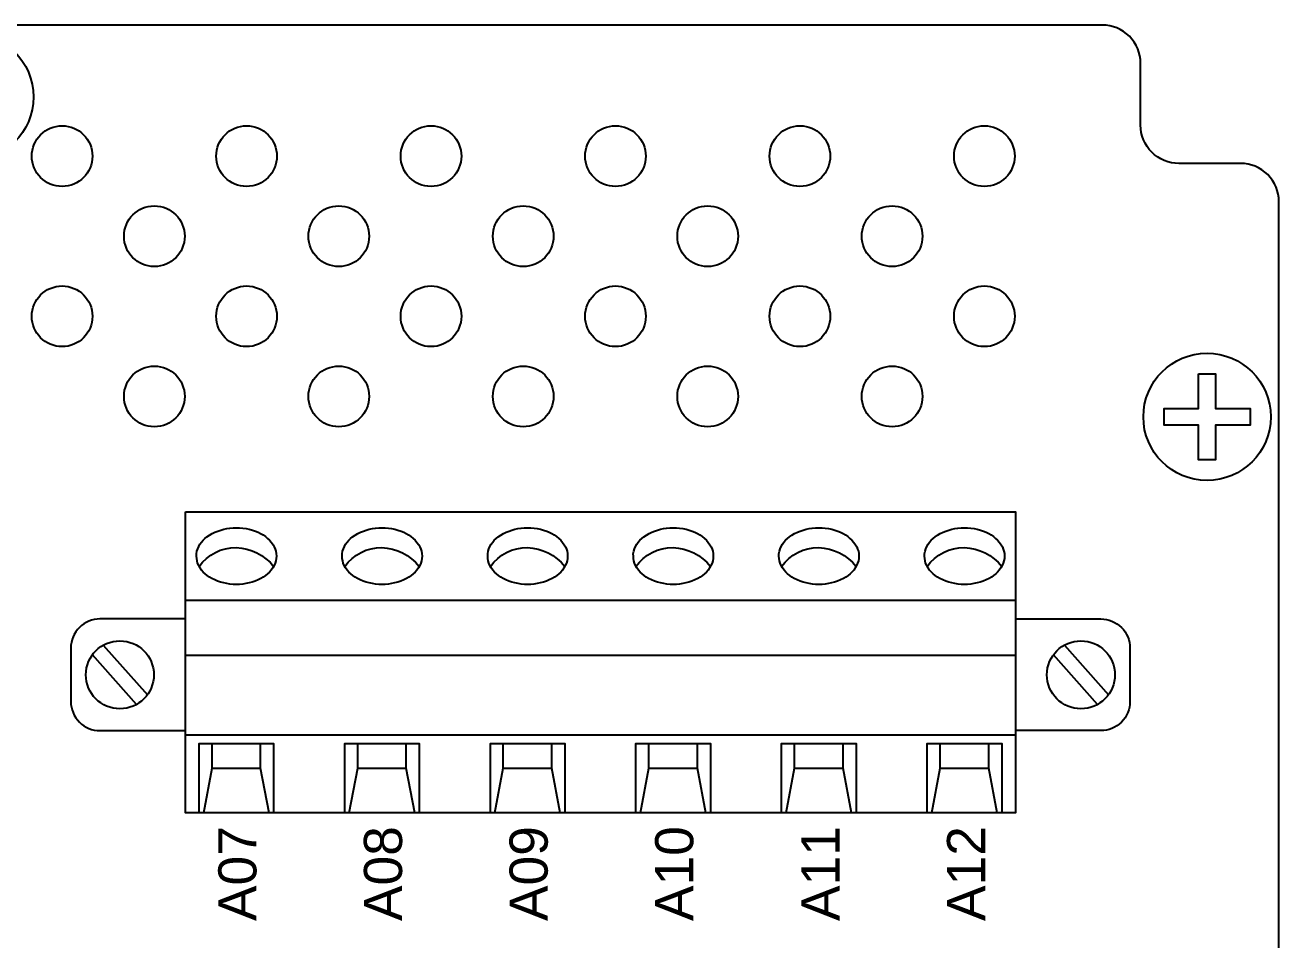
# Model space of a CAD drawing. Extents: x 1 to 23.5, y 0.5 to 17.
# Drawn here: x 20.417 to 23, y 7.178 to 9.062 of the extents above; entities that cross this region are included whole.
import ezdxf

# ---------------------------------------------------------------- set-up
doc = ezdxf.new("R2010")
doc.units = 0
doc.header["$MEASUREMENT"] = 0
doc.layers.add('6_0______DWG_', color=7, linetype='CONTINUOUS')
doc.styles.add('ARIAL', font='arial.ttf')

msp = doc.modelspace()

# ---------------------------------------------------------------- linework, layer by layer
at = {"layer": '6_0______DWG_'}
for points in [[(22.715, 1.8579), (22.715, 1.9849, -0.414214), (22.794, 2.0639), (22.921, 2.0639, 0.414214), (23, 2.1429), (23, 8.6984, 0.414214), (22.921, 8.7774), (22.794, 8.7774, -0.414214), (22.715, 8.8564), (22.715, 8.9834, 0.414214), (22.636, 9.0624), (17.9703, 9.0624, 0.414214), (17.8913, 8.9834), (17.8913, 8.8564, -0.414214), (17.8123, 8.7774), (17.6853, 8.7774, 0.414214), (17.6063, 8.6984), (17.6063, 2.1429, 0.414214), (17.6853, 2.0639), (17.8123, 2.0639, -0.414214), (17.8913, 1.9849), (17.8913, 1.8579, 0.414214), (17.9703, 1.7789), (22.636, 1.7789, 0.414214)], [(20.7699, 7.9731, -0.203751), (20.7915, 8.0078, -0.133265), (20.8386, 8.0259, -0.119641), (20.8914, 8.0196, -0.162293), (20.9277, 7.9918, -0.234436), (20.9321, 7.954, -0.182264), (20.9028, 7.9223, -0.124648), (20.8521, 7.91, -0.124648), (20.8015, 7.9223, -0.184228), (20.7722, 7.954, -0.072555)], [(21.0699, 7.9731, -0.203751), (21.0915, 8.0078, -0.133265), (21.1386, 8.0259, -0.119641), (21.1914, 8.0196, -0.162293), (21.2277, 7.9918, -0.234436), (21.2321, 7.954, -0.182264), (21.2028, 7.9223, -0.124648), (21.1521, 7.91, -0.124648), (21.1015, 7.9223, -0.184228), (21.0722, 7.954, -0.072555)], [(21.3699, 7.9731, -0.203751), (21.3915, 8.0078, -0.133265), (21.4386, 8.0259, -0.119641), (21.4914, 8.0196, -0.162293), (21.5277, 7.9918, -0.234436), (21.5321, 7.954, -0.182264), (21.5028, 7.9223, -0.124648), (21.4521, 7.91, -0.124648), (21.4015, 7.9223, -0.184228), (21.3722, 7.954, -0.072555)], [(21.6699, 7.9731, -0.203751), (21.6915, 8.0078, -0.133265), (21.7386, 8.0259, -0.119641), (21.7914, 8.0196, -0.162293), (21.8277, 7.9918, -0.234436), (21.8321, 7.954, -0.182264), (21.8028, 7.9223, -0.124648), (21.7521, 7.91, -0.124648), (21.7015, 7.9223, -0.184228), (21.6722, 7.954, -0.072555)], [(21.9699, 7.9731, -0.203751), (21.9915, 8.0078, -0.133265), (22.0386, 8.0259, -0.119641), (22.0914, 8.0196, -0.162293), (22.1277, 7.9918, -0.234436), (22.1321, 7.954, -0.182264), (22.1028, 7.9223, -0.124648), (22.0521, 7.91, -0.124648), (22.0015, 7.9223, -0.184228), (21.9722, 7.954, -0.072555)], [(22.2699, 7.9731, -0.203751), (22.2915, 8.0078, -0.133265), (22.3386, 8.0259, -0.119641), (22.3914, 8.0196, -0.162293), (22.4277, 7.9918, -0.234436), (22.4321, 7.954, -0.182264), (22.4028, 7.9223, -0.124648), (22.3521, 7.91, -0.124648), (22.3015, 7.9223, -0.184228), (22.2722, 7.954, -0.072555)]]:
    msp.add_lwpolyline(points, format="xyb", close=True, dxfattribs=at)
for points in [[(22.8344, 8.3439), (22.8694, 8.3439), (22.8694, 8.2728), (22.9405, 8.2728), (22.9405, 8.2378), (22.8694, 8.2378), (22.8694, 8.1667), (22.8344, 8.1667), (22.8344, 8.2378), (22.7634, 8.2378), (22.7634, 8.2728), (22.8344, 8.2728)], [(20.7471, 8.0598), (22.4571, 8.0598), (22.4571, 7.4398), (20.7471, 7.4398)]]:
    msp.add_lwpolyline(points, close=True, dxfattribs=at)
for points in [[(20.7754, 7.9472, -0.246683), (20.8519, 7.9858, -0.217208), (20.9289, 7.9473)], [(21.0754, 7.9472, -0.246683), (21.1519, 7.9858, -0.217208), (21.2289, 7.9473)], [(21.3754, 7.9472, -0.246683), (21.4519, 7.9858, -0.217208), (21.5289, 7.9473)], [(21.6754, 7.9472, -0.246683), (21.7519, 7.9858, -0.217208), (21.8289, 7.9473)], [(21.9754, 7.9472, -0.246683), (22.0519, 7.9858, -0.217208), (22.1289, 7.9473)], [(22.2754, 7.9472, -0.246683), (22.3519, 7.9858, -0.217208), (22.4289, 7.9473)], [(20.7471, 7.8388), (20.5711, 7.8388, 0.414214), (20.5111, 7.7788), (20.5111, 7.6688, 0.414214), (20.5711, 7.6088), (20.7471, 7.6088)], [(22.4571, 7.8388), (22.6331, 7.8388, -0.414214), (22.6931, 7.7788), (22.6931, 7.6688, -0.414214), (22.6331, 7.6088), (22.4571, 7.6088)]]:
    msp.add_lwpolyline(points, format="xyb", dxfattribs=at)
for points in [[(22.4571, 7.8768), (20.7471, 7.8768)], [(20.578, 7.7849), (20.6688, 7.6827)], [(22.558, 7.7849), (22.6488, 7.6827)], [(20.6463, 7.6627), (20.5555, 7.765)], [(22.4571, 7.7638), (20.7471, 7.7638)], [(22.6263, 7.6627), (22.5355, 7.765)], [(22.4571, 7.5998), (20.7471, 7.5998)], [(20.7754, 7.4398), (20.7754, 7.5821), (20.9289, 7.5821), (20.9289, 7.4398)], [(20.7848, 7.4398), (20.8021, 7.5317), (20.8021, 7.5821)], [(20.9195, 7.4398), (20.9021, 7.5317), (20.9021, 7.5821)], [(21.0754, 7.4398), (21.0754, 7.5821), (21.2289, 7.5821), (21.2289, 7.4398)], [(21.0848, 7.4398), (21.1021, 7.5317), (21.1021, 7.5821)], [(21.2195, 7.4398), (21.2021, 7.5317), (21.2021, 7.5821)], [(21.3754, 7.4398), (21.3754, 7.5821), (21.5289, 7.5821), (21.5289, 7.4398)], [(21.3848, 7.4398), (21.4021, 7.5317), (21.4021, 7.5821)], [(21.5195, 7.4398), (21.5021, 7.5317), (21.5021, 7.5821)], [(21.6754, 7.4398), (21.6754, 7.5821), (21.8289, 7.5821), (21.8289, 7.4398)], [(21.6848, 7.4398), (21.7021, 7.5317), (21.7021, 7.5821)], [(21.8195, 7.4398), (21.8021, 7.5317), (21.8021, 7.5821)], [(21.9754, 7.4398), (21.9754, 7.5821), (22.1289, 7.5821), (22.1289, 7.4398)], [(21.9848, 7.4398), (22.0021, 7.5317), (22.0021, 7.5821)], [(22.1195, 7.4398), (22.1021, 7.5317), (22.1021, 7.5821)], [(22.2754, 7.4398), (22.2754, 7.5821), (22.4289, 7.5821), (22.4289, 7.4398)], [(22.2848, 7.4398), (22.3021, 7.5317), (22.3021, 7.5821)], [(22.4195, 7.4398), (22.4021, 7.5317), (22.4021, 7.5821)], [(20.8021, 7.5317), (20.9021, 7.5317)], [(21.1021, 7.5317), (21.2021, 7.5317)], [(21.4021, 7.5317), (21.5021, 7.5317)], [(21.7021, 7.5317), (21.8021, 7.5317)], [(22.0021, 7.5317), (22.1021, 7.5317)], [(22.3021, 7.5317), (22.4021, 7.5317)]]:
    msp.add_lwpolyline(points, dxfattribs=at)
for centre, radius in [((20.3029, 8.9143), 0.1312), ((20.4931, 8.7924), 0.0625), ((20.8731, 8.7924), 0.0625), ((21.2531, 8.7924), 0.0625), ((21.6331, 8.7924), 0.0625), ((22.0131, 8.7924), 0.0625), ((22.3931, 8.7924), 0.0625), ((20.6831, 8.6274), 0.0625), ((21.0631, 8.6274), 0.0625), ((21.4431, 8.6274), 0.0625), ((21.8231, 8.6274), 0.0625), ((22.2031, 8.6274), 0.0625), ((20.4931, 8.4624), 0.0625), ((20.8731, 8.4624), 0.0625), ((21.2531, 8.4624), 0.0625), ((21.6331, 8.4624), 0.0625), ((22.0131, 8.4624), 0.0625), ((22.3931, 8.4624), 0.0625), ((22.8519, 8.2553), 0.1312), ((20.6831, 8.2974), 0.0625), ((21.0631, 8.2974), 0.0625), ((21.4431, 8.2974), 0.0625), ((21.8231, 8.2974), 0.0625), ((22.2031, 8.2974), 0.0625), ((20.6121, 7.7238), 0.07), ((22.5921, 7.7238), 0.07)]:
    msp.add_circle(centre, radius, dxfattribs=at)

# ---------------------------------------------------------------- texts
at = {"layer": '6_0______DWG_', "style": 'ARIAL'}
for s, p in [('A07', (20.8935, 7.2165)), ('A08', (21.1935, 7.2165)), ('A09', (21.4935, 7.2165)), ('A10', (21.7935, 7.2165)), ('A11', (22.0948, 7.2165)), ('A12', (22.3948, 7.2165))]:
    msp.add_text(s, height=0.07867, rotation=90, dxfattribs=at).set_placement(p)

doc.saveas('drawing.dxf')
